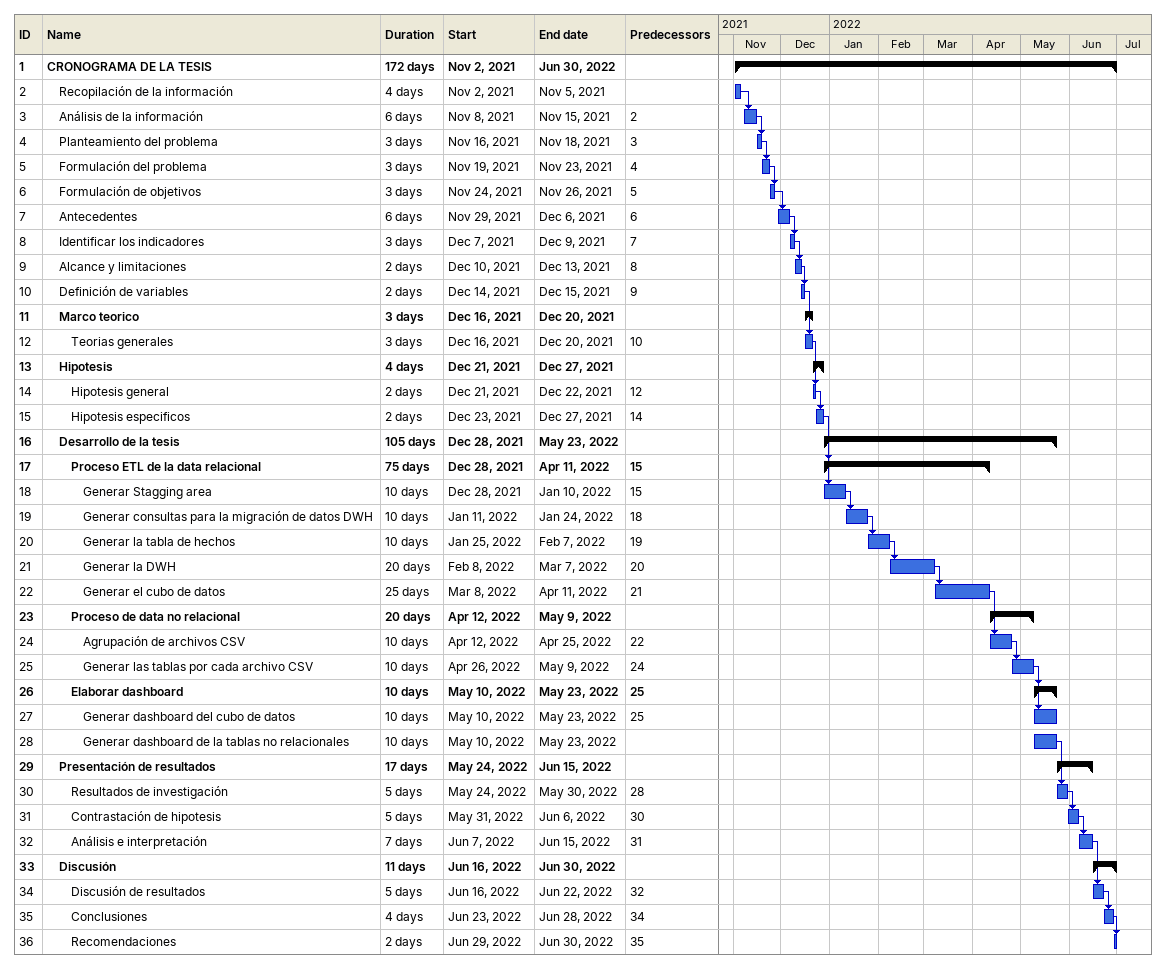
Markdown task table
| ID | Level | Task | Duration | Start | Finish | Predecessors |
|---|---|---|---|---|---|---|
| 1 | 1 | **CRONOGRAMA DE LA TESIS** | 172d | 2021-11-02 | 2022-06-30 |  |
| 2 | 2 | Recopilación de la información | 4d | 2021-11-02 | 2021-11-05 |  |
| 3 | 2 | Análisis de la información | 6d | 2021-11-08 | 2021-11-15 | 2 |
| 4 | 2 | Planteamiento del problema | 3d | 2021-11-16 | 2021-11-18 | 3 |
| 5 | 2 | Formulación del problema | 3d | 2021-11-19 | 2021-11-23 | 4 |
| 6 | 2 | Formulación de objetivos | 3d | 2021-11-24 | 2021-11-26 | 5 |
| 7 | 2 | Antecedentes | 6d | 2021-11-29 | 2021-12-06 | 6 |
| 8 | 2 | Identificar los indicadores | 3d | 2021-12-07 | 2021-12-09 | 7 |
| 9 | 2 | Alcance y limitaciones | 2d | 2021-12-10 | 2021-12-13 | 8 |
| 10 | 2 | Definición de variables | 2d | 2021-12-14 | 2021-12-15 | 9 |
| 11 | 2 | **Marco teorico** | 3d | 2021-12-16 | 2021-12-20 |  |
| 12 | 3 | Teorias generales | 3d | 2021-12-16 | 2021-12-20 | 10 |
| 13 | 2 | **Hipotesis** | 4d | 2021-12-21 | 2021-12-27 |  |
| 14 | 3 | Hipotesis general | 2d | 2021-12-21 | 2021-12-22 | 12 |
| 15 | 3 | Hipotesis especificos | 2d | 2021-12-23 | 2021-12-27 | 14 |
| 16 | 2 | **Desarrollo de la tesis** | 105d | 2021-12-28 | 2022-05-23 |  |
| 17 | 3 | **Proceso ETL de la data relacional** | 75d | 2021-12-28 | 2022-04-11 | 15 |
| 18 | 4 | Generar Stagging area | 10d | 2021-12-28 | 2022-01-10 | 15 |
| 19 | 4 | Generar consultas para la migración de datos DWH | 10d | 2022-01-11 | 2022-01-24 | 18 |
| 20 | 4 | Generar la tabla de hechos | 10d | 2022-01-25 | 2022-02-07 | 19 |
| 21 | 4 | Generar la DWH | 20d | 2022-02-08 | 2022-03-07 | 20 |
| 22 | 4 | Generar el cubo de datos | 25d | 2022-03-08 | 2022-04-11 | 21 |
| 23 | 3 | **Proceso de data no relacional** | 20d | 2022-04-12 | 2022-05-09 |  |
| 24 | 4 | Agrupación de archivos CSV | 10d | 2022-04-12 | 2022-04-25 | 22 |
| 25 | 4 | Generar las tablas por cada archivo CSV | 10d | 2022-04-26 | 2022-05-09 | 24 |
| 26 | 3 | **Elaborar dashboard** | 10d | 2022-05-10 | 2022-05-23 | 25 |
| 27 | 4 | Generar dashboard del cubo de datos | 10d | 2022-05-10 | 2022-05-23 | 25 |
| 28 | 4 | Generar dashboard de la tablas no relacionales | 10d | 2022-05-10 | 2022-05-23 |  |
| 29 | 2 | **Presentación de resultados** | 17d | 2022-05-24 | 2022-06-15 |  |
| 30 | 3 | Resultados de investigación | 5d | 2022-05-24 | 2022-05-30 | 28 |
| 31 | 3 | Contrastación de hipotesis | 5d | 2022-05-31 | 2022-06-06 | 30 |
| 32 | 3 | Análisis e interpretación | 7d | 2022-06-07 | 2022-06-15 | 31 |
| 33 | 2 | **Discusión** | 11d | 2022-06-16 | 2022-06-30 |  |
| 34 | 3 | Discusión de resultados | 5d | 2022-06-16 | 2022-06-22 | 32 |
| 35 | 3 | Conclusiones | 4d | 2022-06-23 | 2022-06-28 | 34 |
| 36 | 3 | Recomendaciones | 2d | 2022-06-29 | 2022-06-30 | 35 |
